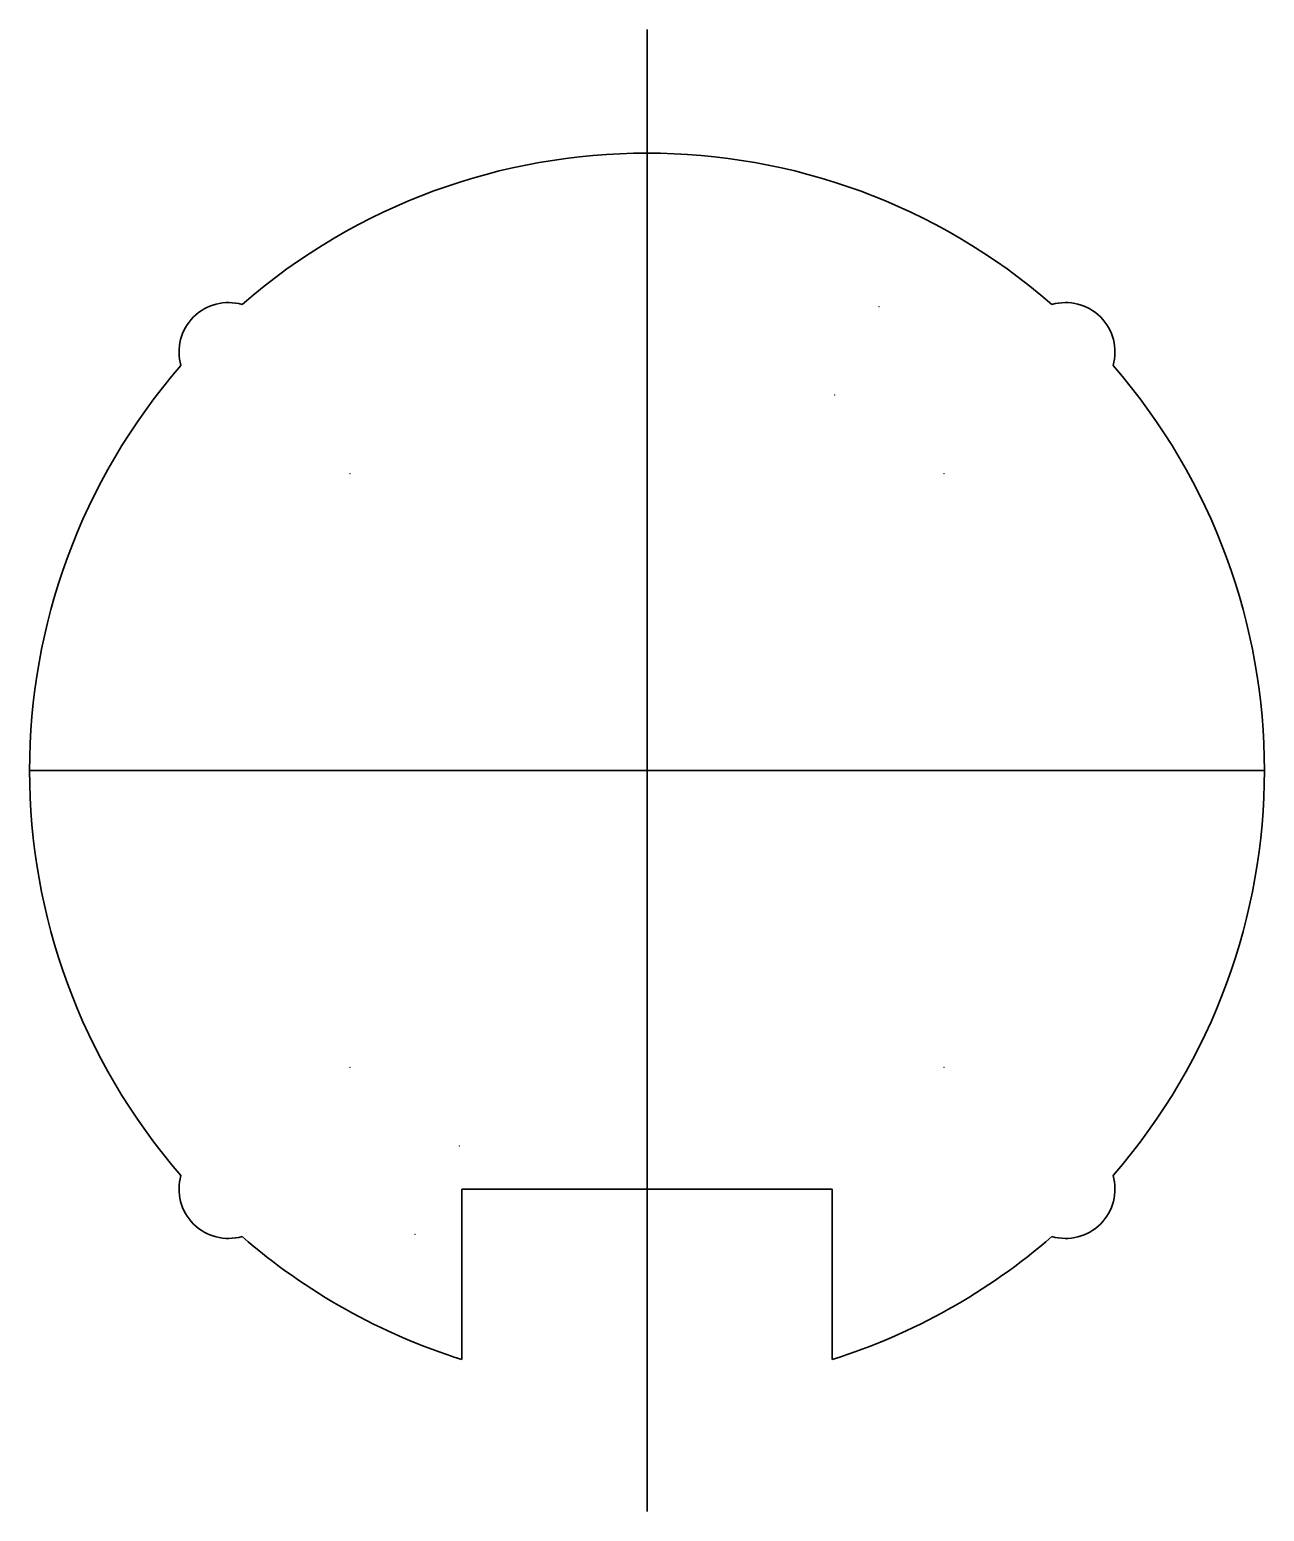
# Model space of a CAD drawing. Extents: x 56 to 106, y 84.5 to 144.5.
import ezdxf

# ---------------------------------------------------------------- set-up
doc = ezdxf.new("R2010")
doc.units = 0

msp = doc.modelspace()

# ---------------------------------------------------------------- linework, layer by layer
at = {"color": 7, "lineweight": 35}
for p, q in [((81, 144.5), (81, 84.5)), ((56, 114.5), (106, 114.5))]:
    msp.add_line(p, q, dxfattribs=at)
at = {"color": 7, "lineweight": 35, "ltscale": 0.172462}
for p, q in [((73.5, 90.65152), (73.5, 97.549988)), ((88.5, 97.549988), (88.5, 90.65152))]:
    msp.add_line(p, q, dxfattribs=at)
at = {"color": 7, "lineweight": 35, "ltscale": 0.375}
msp.add_line((88.5, 97.549988), (73.5, 97.549988), dxfattribs=at)
at = {"color": 7, "lineweight": 35}
for centre, radius, start, end in [((81, 114.5), 25, 49.014636, 130.985365), ((64.049988, 131.450012), 2, 73.9383, 196.061704), ((97.950012, 131.450012), 2, 343.938301, 106.061698), ((81, 114.5), 25, 139.014635, 220.985365), ((81, 114.5), 25, 319.014641, 40.985363), ((64.049988, 97.549988), 2, 163.93831, 286.061713), ((97.950012, 97.549988), 2, 253.938289, 16.061697), ((81, 114.5), 25, 229.014635, 252.542396), ((81, 114.5), 25, 287.457606, 310.985371)]:
    msp.add_arc(centre, radius, start, end, dxfattribs=at)
at = {"color": 7, "lineweight": 5}
for p in [(91.5, 137.18811), (90.391479, 133.282959), (81, 131.5), (88.602631, 129.705261), (68.979187, 126.520813), (93.020813, 126.520813), (64, 114.5), (98, 114.5), (68.979187, 102.479187), (93.020813, 102.479187), (73.397369, 99.294739), (81, 97.5), (71.608521, 95.717041)]:
    msp.add_point(p, dxfattribs=at)

doc.saveas('drawing.dxf')
